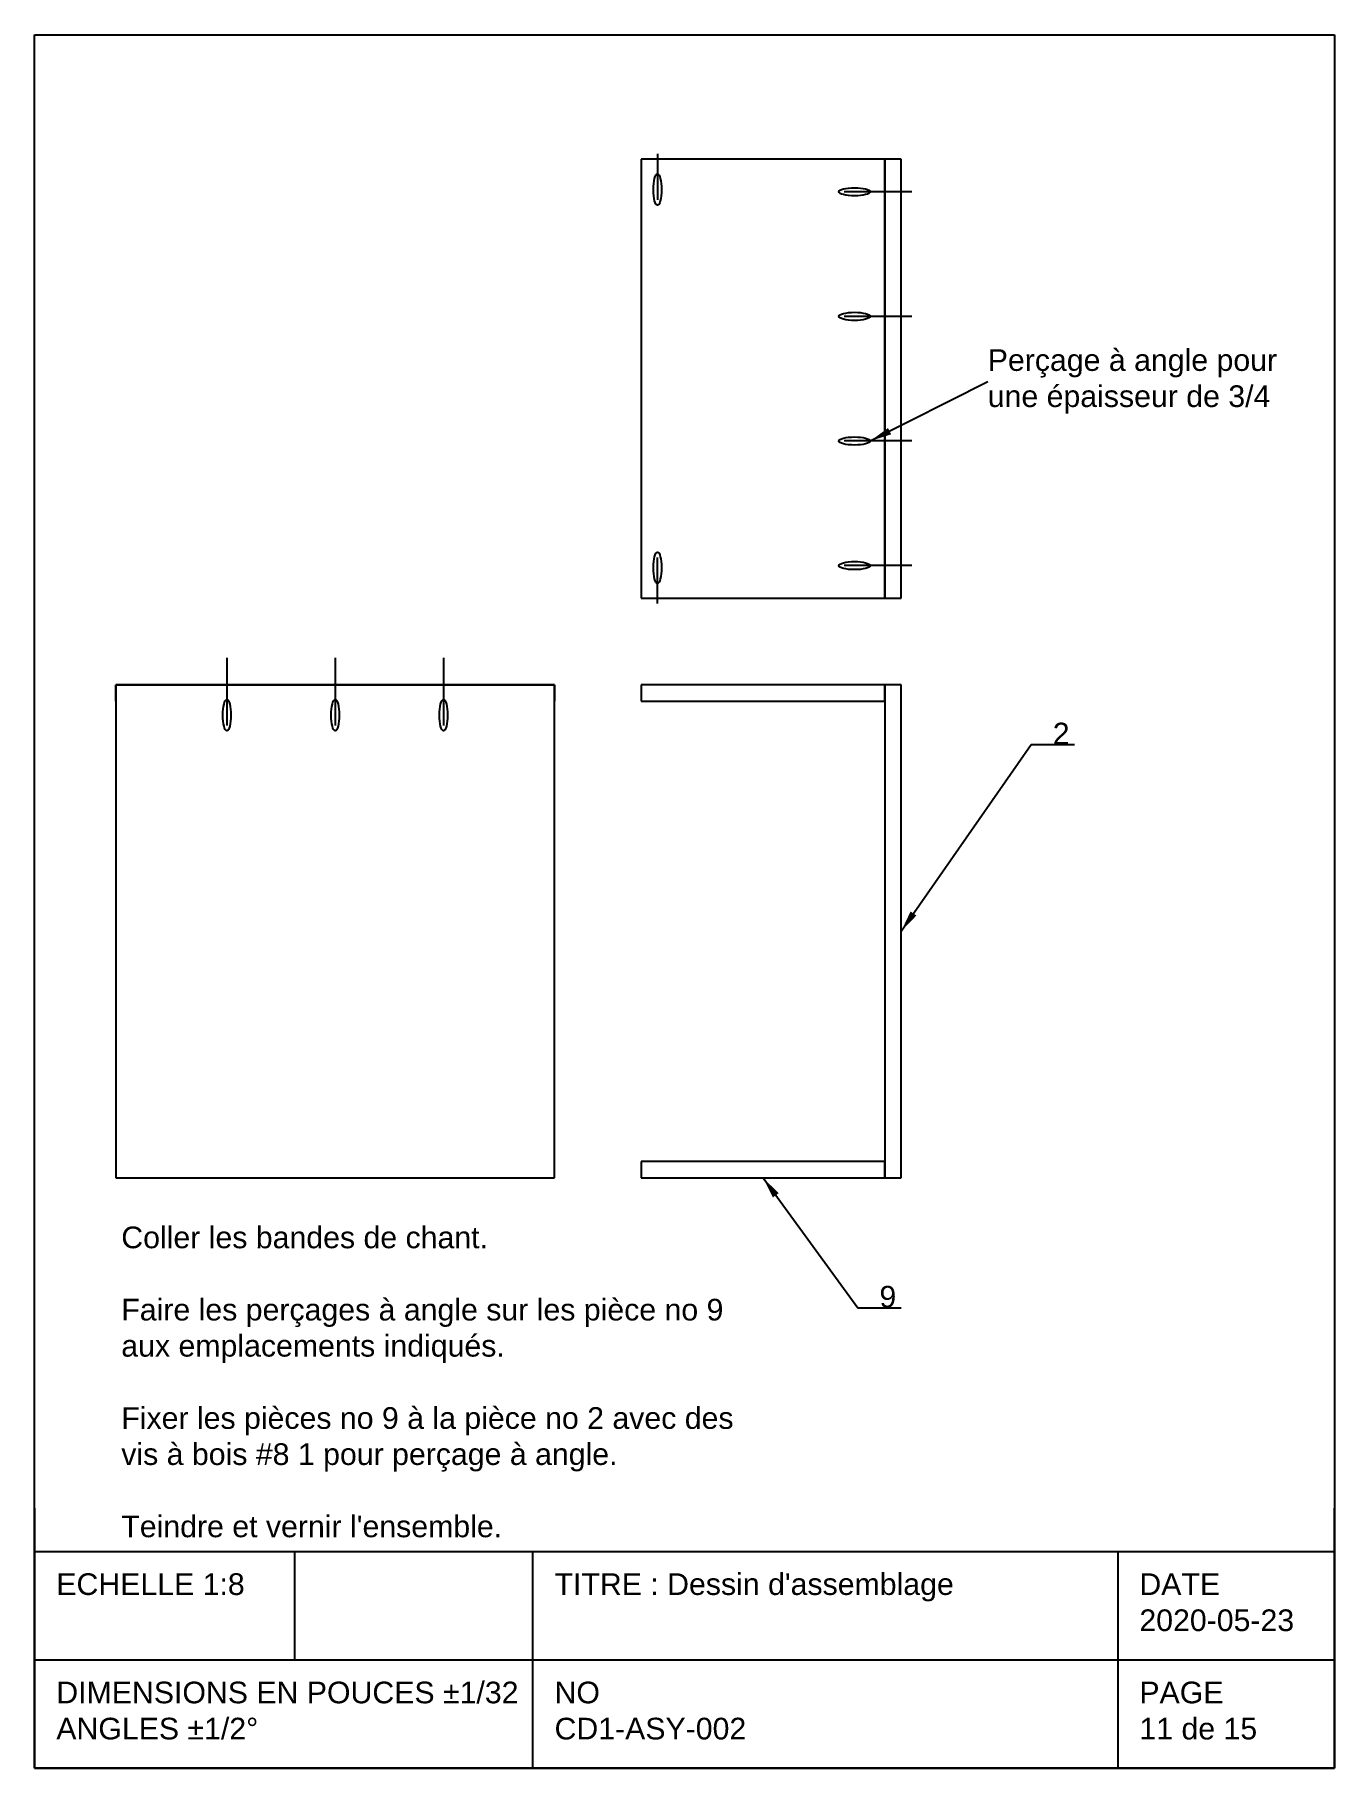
# Model space of a CAD drawing. Header units: inches. Extents: x -3.8 to 56.2, y -27.2 to 52.8.
import ezdxf

# ---------------------------------------------------------------- set-up
doc = ezdxf.new("R2010")
doc.units = ezdxf.units.IN
doc.header["$MEASUREMENT"] = 0
doc.layers.get('0').update_dxf_attribs({"lineweight": 25})
doc.styles.add('QCADDimTextStyle', font='txt')
doc.styles.add('textstyle11', font='')
doc.styles.add('textstyle12', font='')
doc.styles.add('textstyle13', font='')
doc.styles.add('textstyle14', font='')
doc.styles.add('textstyle15', font='')
doc.styles.add('textstyle16', font='')
doc.styles.add('textstyle17', font='')
doc.styles.add('textstyle18', font='')
doc.styles.add('textstyle19', font='')
doc.styles.add('textstyle20', font='')
doc.styles.get('textstyle11').set_extended_font_data('Arial')
doc.styles.get('textstyle12').set_extended_font_data('Arial')
doc.styles.get('textstyle13').set_extended_font_data('Arial')
doc.styles.get('textstyle14').set_extended_font_data('Arial')
doc.styles.get('textstyle15').set_extended_font_data('Arial')
doc.styles.get('textstyle16').set_extended_font_data('Arial')
doc.styles.get('textstyle17').set_extended_font_data('Arial')
doc.styles.get('textstyle18').set_extended_font_data('Arial')
doc.styles.get('textstyle19').set_extended_font_data('Arial')
doc.styles.get('textstyle20').set_extended_font_data('Arial')
doc.dimstyles.new('QCADDimStyle', dxfattribs={"dimscale": 8, "dimtxt": 0.125, "dimasz": 0.125, "dimexe": 0.0625, "dimexo": 0.03125, "dimgap": 0.03125, "dimtad": 1, "dimtoh": 1, "dimdec": 4, "dimzin": 0, "dimdsep": 46, "dimtxsty": 'QCADDimTextStyle', "dimcen": 0.09, "dimadec": 0, "dimazin": 0, "dimtfac": 1, "dimtdec": 4, "dimtofl": 0, "dimtmove": 0, "dimatfit": 3, "dimfxl": 1, "dimtolj": 1, "dimtzin": 0, "dimarcsym": 0})

# ---------------------------------------------------------------- blocks, each defined once
blk = doc.blocks.new('cartouche_ANSI_A')
for p, q in [((0, 10), (7.5, 10)), ((0, 0), (0, 10)), ((7.5, 10), (7.5, 0)), ((0, 1.5), (0, 0)), ((7.5, 0), (7.5, 1.5)), ((0, 1.25), (7.5, 1.25)), ((1.5, 1.25), (1.5, 0.625)), ((2.875, 0), (2.875, 1.25)), ((6.25, 1.25), (6.25, 0)), ((0, 0), (0, 0.75)), ((7.5, 0.75), (7.5, 0)), ((0, 0.625), (2.875, 0.625)), ((2.875, 0.625), (5.625, 0.625)), ((5.625, 0.625), (7.5, 0.625)), ((7.5, 0), (0, 0)), ((0, 0), (7.5, 0)), ((7.5, 0), (0, 0))]:
    blk.add_line(p, q)
at = {"char_height": 0.125, "attachment_point": 1}
for s, insert, style in [('ECHELLE 1:8', (0.125, 1.125), 'textstyle12'), ("TITRE : Dessin d'assemblage", (3, 1.125), 'textstyle14'), ('DATE\\P2020-05-23', (6.375, 1.125), 'textstyle16'), ('DIMENSIONS EN POUCES %%p1/32\\PANGLES %%p1/2%%d', (0.125, 0.5), 'textstyle11'), ('NO\\PCD1-ASY-002', (3, 0.5), 'textstyle13'), ('PAGE\\P11 de 15', (6.375, 0.5), 'textstyle15')]:
    blk.add_mtext(s, dxfattribs=dict(at, insert=insert, style=style))

msp = doc.modelspace()

# ---------------------------------------------------------------- linework, layer by layer
for p, q in [((25, 47.25), (25, 45.125)), ((35.5, 47), (24.25, 47)), ((24.25, 47), (24.25, 26.75)), ((35.5, 26.75), (35.5, 47)), ((36.25, 47), (35.5, 47)), ((35.5, 47), (35.5, 26.75)), ((36.25, 26.75), (36.25, 47)), ((36.75, 45.5), (33.625, 45.5)), ((36.75, 39.75), (33.625, 39.75)), ((36.75, 34), (33.625, 34)), ((25, 26.5), (25, 28.625)), ((36.75, 28.25), (33.625, 28.25)), ((24.25, 26.75), (35.5, 26.75)), ((35.5, 26.75), (36.25, 26.75)), ((5.125, 24), (5.125, 20.875)), ((10.125, 24), (10.125, 20.875)), ((15.125, 24), (15.125, 20.875)), ((20.25, 22.75), (0, 22.75)), ((0, 22.75), (0, 0)), ((0, 22.75), (20.25, 22.75)), ((0, 22), (0, 22.75)), ((20.25, 0), (20.25, 22.75)), ((20.25, 22.75), (20.25, 22)), ((35.5, 22.75), (24.25, 22.75)), ((24.25, 22.75), (24.25, 22)), ((35.5, 22), (35.5, 22.75)), ((36.25, 22.75), (35.5, 22.75)), ((35.5, 22.75), (35.5, 0)), ((36.25, 0), (36.25, 22.75)), ((24.25, 22), (35.5, 22)), ((0, 0.75), (0, 0)), ((0, 0), (20.25, 0)), ((0, 0), (20.25, 0)), ((20.25, 0), (20.25, 0.75)), ((35.5, 0.75), (24.25, 0.75)), ((24.25, 0.75), (24.25, 0)), ((24.25, 0), (35.5, 0)), ((35.5, 0), (35.5, 0.75)), ((35.5, 0), (36.25, 0))]:
    msp.add_line(p, q)
for centre, major_axis in [((25, 45.6), (0, 0.724)), ((34.1, 45.5), (0.724, 0)), ((34.1, 39.75), (0.724, 0)), ((34.1, 34), (0.724, 0)), ((25, 28.15), (0, -0.724)), ((34.1, 28.25), (0.724, 0)), ((5.125, 21.35), (0, 0.724)), ((10.125, 21.35), (0, 0.724)), ((15.125, 21.35), (0, 0.724))]:
    msp.add_ellipse(centre, major_axis=major_axis, ratio=0.258819)

# ---------------------------------------------------------------- block references
at = {"xscale": 8, "yscale": 8}
msp.add_blockref('cartouche_ANSI_A', (-3.75, -27.25), dxfattribs=at)

# ---------------------------------------------------------------- texts
at = {"char_height": 1}
for s, insert, attachment_point, style in [('Perçage à angle pour \\Pune épaisseur de 3/4', (40.25, 36.75), 4, 'textstyle20'), ('2', (43.25, 20), 7, 'textstyle19'), ("Coller les bandes de chant.\\P\\PFaire les perçages à angle sur les pièce no 9 \\Paux emplacements indiqués.\\P\\PFixer les pièces no 9 à la pièce no 2 avec des \\Pvis à bois #8 1 pour perçage à angle.\\P\\PTeindre et vernir l'ensemble.", (0.25, -2.25), 1, 'textstyle17'), ('9', (35.25, -6), 7, 'textstyle18')]:
    msp.add_mtext(s, dxfattribs=dict(at, insert=insert, attachment_point=attachment_point, style=style))

# ---------------------------------------------------------------- leaders
for points in [[(34.825, 34), (40.25, 36.75)], [(36.25, 11.375), (42.25, 20), (44.25, 20)], [(29.875, 0), (34.25, -6), (36.25, -6)]]:
    msp.add_leader(points, dimstyle='QCADDimStyle')

doc.saveas('drawing.dxf')
